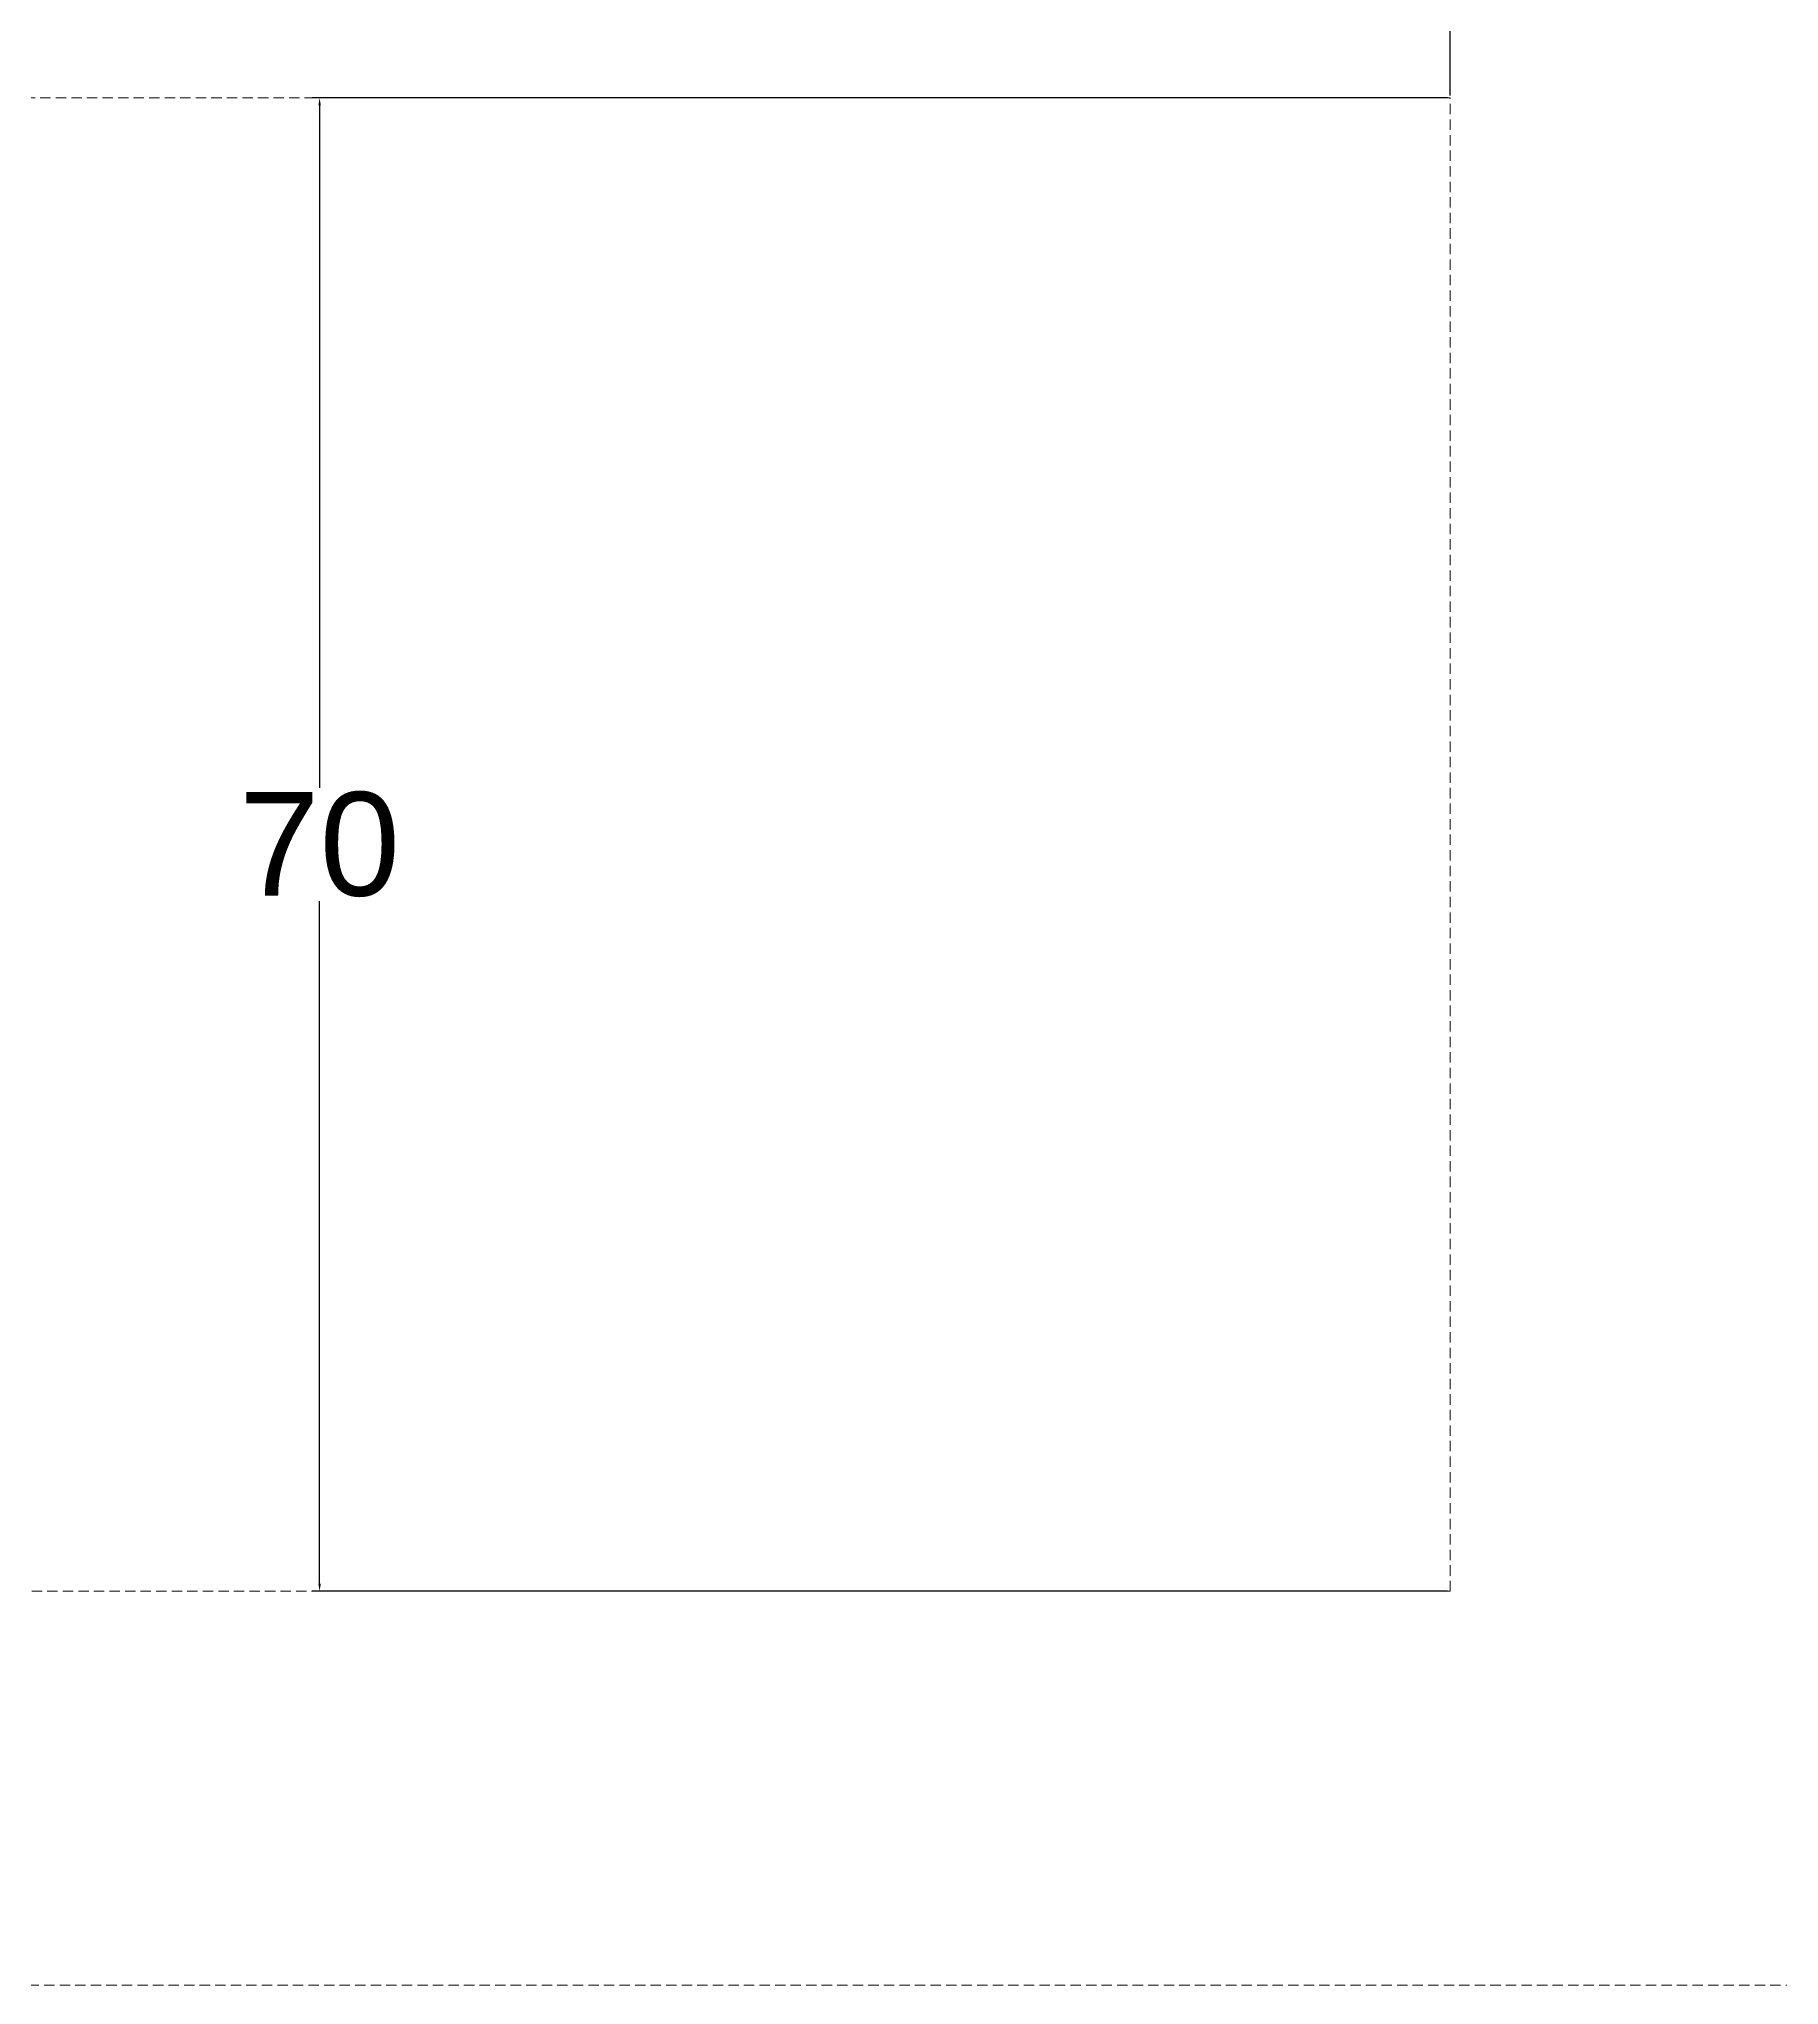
# Paper-space layout 'Layout1' of a CAD drawing. Header units: millimetres. Extents: x 4 to 399, y 35 to 188.
# Drawn here: x 50.86 to 92.82, y 64.81 to 111.75 of the extents above; entities that cross this region are included whole.
import ezdxf

# ---------------------------------------------------------------- set-up
doc = ezdxf.new("R2010")
doc.units = ezdxf.units.MM
doc.header["$MEASUREMENT"] = 0
doc.linetypes.add('DASHED2', pattern=[0.375, 0.25, -0.125])
doc.layers.add('Aux_extension', color=220, linetype='DASHED2', lineweight=15)
doc.layers.add('Cajetin', color=2, linetype='Continuous')
doc.styles.get("Standard").update_dxf_attribs({"font": 'arial.ttf', "height": 2.5})
doc.dimstyles.get("Standard").update_dxf_attribs({"dimtxt": 0.18, "dimasz": 0.18, "dimexe": 0.18, "dimexo": 0.0625, "dimgap": 0.09, "dimtad": 0, "dimtih": 1, "dimtoh": 1, "dimdec": 4, "dimzin": 0, "dimdsep": 46, "dimtxsty": 'Standard', "dimcen": 0.09, "dimadec": 0, "dimazin": 0, "dimtfac": 1, "dimtdec": 4, "dimtofl": 0, "dimtmove": 0, "dimatfit": 3, "dimfxl": 1, "dimtolj": 1, "dimtzin": 0, "dimarcsym": 0})

# ---------------------------------------------------------------- blocks, each defined once
blk = doc.blocks.new('*D26')
at = {"layer": 'Cajetin', "color": 0, "lineweight": -2, "transparency": 16777216}
for p, q in [((84.827, 110.325), (57.445, 110.325)), ((57.625, 110.145), (57.625, 93.682)), ((57.625, 74.486), (57.625, 90.949)), ((84.827, 74.306), (57.445, 74.306))]:
    blk.add_line(p, q, dxfattribs=at)
at = {"layer": 'Cajetin', "color": 0, "transparency": 16777216}
for points in [[(57.595, 110.145), (57.655, 110.145), (57.625, 110.325)], [(57.595, 74.486), (57.655, 74.486), (57.625, 74.306)]]:
    blk.add_solid(points, dxfattribs=at)
at = {"layer": 'Defpoints', "color": 0, "transparency": 16777216}
for p in [(84.889, 110.325), (57.625, 74.306), (84.889, 74.306)]:
    blk.add_point(p, dxfattribs=at)
at = {"layer": 'Cajetin', "color": 0, "transparency": 16777216, "insert": (57.625, 92.315), "char_height": 2.5, "attachment_point": 5}
blk.add_mtext('\\A1;70', dxfattribs=at)
blk = doc.blocks.new('*D27')
at = {"layer": 'Cajetin', "color": 0, "lineweight": -2, "transparency": 16777216}
for p, q in [((33.433, 110.387), (33.433, 119.132)), ((33.613, 118.952), (56.431, 118.952)), ((84.709, 118.952), (61.891, 118.952)), ((84.889, 110.387), (84.889, 119.132))]:
    blk.add_line(p, q, dxfattribs=at)
at = {"layer": 'Cajetin', "color": 0, "transparency": 16777216}
for points in [[(33.613, 118.982), (33.613, 118.922), (33.433, 118.952)], [(84.709, 118.982), (84.709, 118.922), (84.889, 118.952)]]:
    blk.add_solid(points, dxfattribs=at)
at = {"layer": 'Defpoints', "color": 0, "transparency": 16777216}
for p in [(84.889, 118.952), (33.433, 110.325), (84.889, 110.325)]:
    blk.add_point(p, dxfattribs=at)
at = {"layer": 'Cajetin', "color": 0, "transparency": 16777216, "insert": (59.161, 118.952), "char_height": 2.5, "attachment_point": 5}
blk.add_mtext('\\A1;100', dxfattribs=at)

psp = doc.layouts.get("Layout1")

# ---------------------------------------------------------------- linework, layer by layer
at = {"layer": 'Aux_extension'}
for p, q in [((84.88903, 110.32486), (33.43328, 110.32486)), ((84.88903, 74.30584), (84.88903, 110.32486)), ((33.43328, 74.30584), (84.88903, 74.30584))]:
    psp.add_line(p, q, dxfattribs=at)
psp.add_lwpolyline([(14.29652, 64.80591), (14.29652, 182.6658), (178.73226, 182.6658), (393.6038, 182.6647), (393.6038, 64.80701), (178.73226, 64.80591)], close=True, dxfattribs=at)

# ---------------------------------------------------------------- dimensions: what is measured, and where the dimension line sits
at = {"layer": 'Cajetin'}
dim = psp.add_linear_dim(base=(84.88903, 118.9516), p1=(33.43328, 110.32486), p2=(84.88903, 110.32486), text='100', dimstyle='Standard', dxfattribs=at)
dim.commit()
dim.dimension.update_dxf_attribs({"geometry": '*D27', "text_midpoint": (59.16115, 118.9516)})
dim = psp.add_linear_dim(base=(57.62481, 74.30584), p1=(84.88903, 110.32486), p2=(84.88903, 74.30584), angle=90, text='70', dimstyle='Standard', dxfattribs=at)
dim.commit()
dim.dimension.update_dxf_attribs({"geometry": '*D26', "text_midpoint": (57.62481, 92.31535)})

doc.saveas('drawing.dxf')
